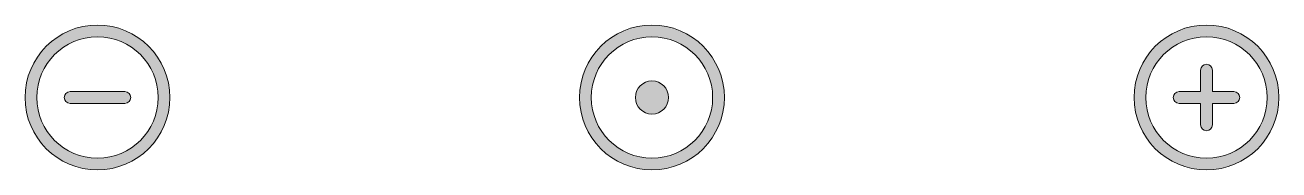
# Model space of a CAD drawing. Header units: inches. Extents: x 18 to 132, y -16 to -2.
import ezdxf

# ---------------------------------------------------------------- set-up
doc = ezdxf.new("R2010")
doc.units = ezdxf.units.IN
doc.header["$MEASUREMENT"] = 0
doc.layers.add('Livello 1', color=7, linetype='Continuous')

msp = doc.modelspace()

# ---------------------------------------------------------------- hatches: boundary and pattern name
at = {"layer": 'Livello 1', "true_color": 0x1d1d1b}
h = msp.add_hatch(color=250, dxfattribs=at)
h.dxf.hatch_style = 2
edge = h.paths.add_edge_path()
edge.add_spline(control_points=[(25, -15.53), (21.4, -15.53), (18.47, -12.6), (18.47, -9), (18.47, -5.4), (21.4, -2.47), (25, -2.47), (28.6, -2.47), (31.53, -5.4), (31.53, -9), (31.53, -12.6), (28.6, -15.53), (25, -15.53)], knot_values=[0, 0, 0, 0, 1, 1, 1, 2, 2, 2, 3, 3, 3, 4, 4, 4, 4], degree=3, periodic=1)
edge = h.paths.add_edge_path()
edge.add_spline(control_points=[(25, -3.53), (21.98, -3.53), (19.53, -5.98), (19.53, -9), (19.53, -12.02), (21.98, -14.47), (25, -14.47), (28.02, -14.47), (30.47, -12.02), (30.47, -9), (30.47, -5.98), (28.02, -3.53), (25, -3.53)], knot_values=[0, 0, 0, 0, 1, 1, 1, 2, 2, 2, 3, 3, 3, 4, 4, 4, 4], degree=3, periodic=1)
h = msp.add_hatch(color=250, dxfattribs=at)
h.dxf.hatch_style = 2
edge = h.paths.add_edge_path()
edge.add_spline(control_points=[(75, -15.53), (71.4, -15.53), (68.47, -12.6), (68.47, -9), (68.47, -5.4), (71.4, -2.47), (75, -2.47), (78.6, -2.47), (81.53, -5.4), (81.53, -9), (81.53, -12.6), (78.6, -15.53), (75, -15.53)], knot_values=[0, 0, 0, 0, 1, 1, 1, 2, 2, 2, 3, 3, 3, 4, 4, 4, 4], degree=3, periodic=1)
edge = h.paths.add_edge_path()
edge.add_spline(control_points=[(75, -3.53), (71.98, -3.53), (69.53, -5.98), (69.53, -9), (69.53, -12.02), (71.98, -14.47), (75, -14.47), (78.02, -14.47), (80.47, -12.02), (80.47, -9), (80.47, -5.98), (78.02, -3.53), (75, -3.53)], knot_values=[0, 0, 0, 0, 1, 1, 1, 2, 2, 2, 3, 3, 3, 4, 4, 4, 4], degree=3, periodic=1)
h = msp.add_hatch(color=250, dxfattribs=at)
h.dxf.hatch_style = 2
edge = h.paths.add_edge_path()
edge.add_spline(control_points=[(125, -15.53), (121.4, -15.53), (118.47, -12.6), (118.47, -9), (118.47, -5.4), (121.4, -2.47), (125, -2.47), (128.6, -2.47), (131.53, -5.4), (131.53, -9), (131.53, -12.6), (128.6, -15.53), (125, -15.53)], knot_values=[0, 0, 0, 0, 1, 1, 1, 2, 2, 2, 3, 3, 3, 4, 4, 4, 4], degree=3, periodic=1)
edge = h.paths.add_edge_path()
edge.add_spline(control_points=[(125, -3.53), (121.98, -3.53), (119.53, -5.98), (119.53, -9), (119.53, -12.02), (121.98, -14.47), (125, -14.47), (128.02, -14.47), (130.47, -12.02), (130.47, -9), (130.47, -5.98), (128.02, -3.53), (125, -3.53)], knot_values=[0, 0, 0, 0, 1, 1, 1, 2, 2, 2, 3, 3, 3, 4, 4, 4, 4], degree=3, periodic=1)
h = msp.add_hatch(color=250, dxfattribs=at)
h.dxf.hatch_style = 2
edge = h.paths.add_edge_path()
edge.add_spline(control_points=[(127.47, -8.47), (127.47, -8.47), (125.53, -8.47), (125.53, -8.47), (125.53, -8.47), (125.53, -6.53), (125.53, -6.53), (125.53, -6.24), (125.29, -6), (125, -6), (124.71, -6), (124.47, -6.24), (124.47, -6.53), (124.47, -6.53), (124.47, -8.47), (124.47, -8.47), (124.47, -8.47), (122.53, -8.47), (122.53, -8.47), (122.24, -8.47), (122, -8.71), (122, -9), (122, -9.29), (122.24, -9.53), (122.53, -9.53), (122.53, -9.53), (124.47, -9.53), (124.47, -9.53), (124.47, -9.53), (124.47, -11.47), (124.47, -11.47), (124.47, -11.76), (124.71, -12), (125, -12), (125.29, -12), (125.53, -11.76), (125.53, -11.47), (125.53, -11.47), (125.53, -9.53), (125.53, -9.53), (125.53, -9.53), (127.47, -9.53), (127.47, -9.53), (127.76, -9.53), (128, -9.29), (128, -9), (128, -8.71), (127.76, -8.47), (127.47, -8.47)], knot_values=[0, 0, 0, 0, 1, 1, 1, 2, 2, 2, 3, 3, 3, 4, 4, 4, 5, 5, 5, 6, 6, 6, 7, 7, 7, 8, 8, 8, 9, 9, 9, 10, 10, 10, 11, 11, 11, 12, 12, 12, 13, 13, 13, 14, 14, 14, 15, 15, 15, 16, 16, 16, 16], degree=3, periodic=1)
h = msp.add_hatch(color=250, dxfattribs=at)
h.dxf.hatch_style = 2
edge = h.paths.add_edge_path()
edge.add_spline(control_points=[(76.5, -9), (76.5, -9.83), (75.83, -10.5), (75, -10.5), (74.17, -10.5), (73.5, -9.83), (73.5, -9), (73.5, -8.17), (74.17, -7.5), (75, -7.5), (75.83, -7.5), (76.5, -8.17), (76.5, -9)], knot_values=[0, 0, 0, 0, 1, 1, 1, 2, 2, 2, 3, 3, 3, 4, 4, 4, 4], degree=3, periodic=1)
h = msp.add_hatch(color=250, dxfattribs=at)
h.dxf.hatch_style = 2
edge = h.paths.add_edge_path()
edge.add_spline(control_points=[(27.47, -9.53), (27.47, -9.53), (22.53, -9.53), (22.53, -9.53), (22.24, -9.53), (22, -9.29), (22, -9), (22, -8.71), (22.24, -8.47), (22.53, -8.47), (22.53, -8.47), (27.47, -8.47), (27.47, -8.47), (27.76, -8.47), (28, -8.71), (28, -9), (28, -9.29), (27.76, -9.53), (27.47, -9.53)], knot_values=[0, 0, 0, 0, 1, 1, 1, 2, 2, 2, 3, 3, 3, 4, 4, 4, 5, 5, 5, 6, 6, 6, 6], degree=3, periodic=1)

# ---------------------------------------------------------------- linework, layer by layer
at = {"layer": 'Livello 1', "lineweight": 0}
for points, knots in [([(25, -15.53), (21.4, -15.53), (18.47, -12.6), (18.47, -9), (18.47, -5.4), (21.4, -2.47), (25, -2.47), (28.6, -2.47), (31.53, -5.4), (31.53, -9), (31.53, -12.6), (28.6, -15.53), (25, -15.53)], [0, 0, 0, 0, 1, 1, 1, 2, 2, 2, 3, 3, 3, 4, 4, 4, 4]), ([(75, -15.53), (71.4, -15.53), (68.47, -12.6), (68.47, -9), (68.47, -5.4), (71.4, -2.47), (75, -2.47), (78.6, -2.47), (81.53, -5.4), (81.53, -9), (81.53, -12.6), (78.6, -15.53), (75, -15.53)], [0, 0, 0, 0, 1, 1, 1, 2, 2, 2, 3, 3, 3, 4, 4, 4, 4]), ([(125, -15.53), (121.4, -15.53), (118.47, -12.6), (118.47, -9), (118.47, -5.4), (121.4, -2.47), (125, -2.47), (128.6, -2.47), (131.53, -5.4), (131.53, -9), (131.53, -12.6), (128.6, -15.53), (125, -15.53)], [0, 0, 0, 0, 1, 1, 1, 2, 2, 2, 3, 3, 3, 4, 4, 4, 4]), ([(25, -3.53), (21.98, -3.53), (19.53, -5.98), (19.53, -9), (19.53, -12.02), (21.98, -14.47), (25, -14.47), (28.02, -14.47), (30.47, -12.02), (30.47, -9), (30.47, -5.98), (28.02, -3.53), (25, -3.53)], [0, 0, 0, 0, 1, 1, 1, 2, 2, 2, 3, 3, 3, 4, 4, 4, 4]), ([(75, -3.53), (71.98, -3.53), (69.53, -5.98), (69.53, -9), (69.53, -12.02), (71.98, -14.47), (75, -14.47), (78.02, -14.47), (80.47, -12.02), (80.47, -9), (80.47, -5.98), (78.02, -3.53), (75, -3.53)], [0, 0, 0, 0, 1, 1, 1, 2, 2, 2, 3, 3, 3, 4, 4, 4, 4]), ([(125, -3.53), (121.98, -3.53), (119.53, -5.98), (119.53, -9), (119.53, -12.02), (121.98, -14.47), (125, -14.47), (128.02, -14.47), (130.47, -12.02), (130.47, -9), (130.47, -5.98), (128.02, -3.53), (125, -3.53)], [0, 0, 0, 0, 1, 1, 1, 2, 2, 2, 3, 3, 3, 4, 4, 4, 4]), ([(127.47, -8.47), (127.47, -8.47), (125.53, -8.47), (125.53, -8.47), (125.53, -8.47), (125.53, -6.53), (125.53, -6.53), (125.53, -6.24), (125.29, -6), (125, -6), (124.71, -6), (124.47, -6.24), (124.47, -6.53), (124.47, -6.53), (124.47, -8.47), (124.47, -8.47), (124.47, -8.47), (122.53, -8.47), (122.53, -8.47), (122.24, -8.47), (122, -8.71), (122, -9), (122, -9.29), (122.24, -9.53), (122.53, -9.53), (122.53, -9.53), (124.47, -9.53), (124.47, -9.53), (124.47, -9.53), (124.47, -11.47), (124.47, -11.47), (124.47, -11.76), (124.71, -12), (125, -12), (125.29, -12), (125.53, -11.76), (125.53, -11.47), (125.53, -11.47), (125.53, -9.53), (125.53, -9.53), (125.53, -9.53), (127.47, -9.53), (127.47, -9.53), (127.76, -9.53), (128, -9.29), (128, -9), (128, -8.71), (127.76, -8.47), (127.47, -8.47)], [0, 0, 0, 0, 1, 1, 1, 2, 2, 2, 3, 3, 3, 4, 4, 4, 5, 5, 5, 6, 6, 6, 7, 7, 7, 8, 8, 8, 9, 9, 9, 10, 10, 10, 11, 11, 11, 12, 12, 12, 13, 13, 13, 14, 14, 14, 15, 15, 15, 16, 16, 16, 16]), ([(76.5, -9), (76.5, -9.83), (75.83, -10.5), (75, -10.5), (74.17, -10.5), (73.5, -9.83), (73.5, -9), (73.5, -8.17), (74.17, -7.5), (75, -7.5), (75.83, -7.5), (76.5, -8.17), (76.5, -9)], [0, 0, 0, 0, 1, 1, 1, 2, 2, 2, 3, 3, 3, 4, 4, 4, 4]), ([(27.47, -9.53), (27.47, -9.53), (22.53, -9.53), (22.53, -9.53), (22.24, -9.53), (22, -9.29), (22, -9), (22, -8.71), (22.24, -8.47), (22.53, -8.47), (22.53, -8.47), (27.47, -8.47), (27.47, -8.47), (27.76, -8.47), (28, -8.71), (28, -9), (28, -9.29), (27.76, -9.53), (27.47, -9.53)], [0, 0, 0, 0, 1, 1, 1, 2, 2, 2, 3, 3, 3, 4, 4, 4, 5, 5, 5, 6, 6, 6, 6])]:
    msp.add_open_spline(points, degree=3, knots=knots, dxfattribs=at)

doc.saveas('drawing.dxf')
